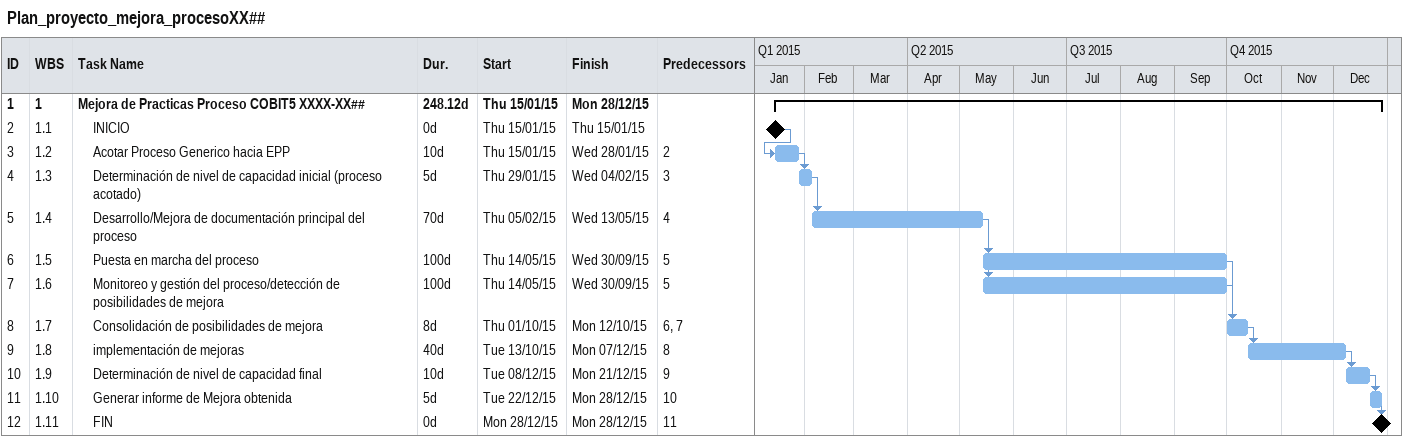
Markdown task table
Plan_proyecto_mejora_procesoXX##

| ID | WBS | Task | Duration | Start | Finish | Predecessors |
|---|---|---|---|---|---|---|
| 1 | 1 | **Mejora de Practicas Proceso COBIT5 XXXX-XX##** | 248.12d | 2015-01-15 | 2015-12-28 |  |
| 2 | 1.1 | INICIO | 0d | 2015-01-15 | 2015-01-15 |  |
| 3 | 1.2 | Acotar Proceso Generico hacia EPP | 10d | 2015-01-15 | 2015-01-28 | 2 |
| 4 | 1.3 | Determinación de nivel de capacidad inicial (proceso acotado) | 5d | 2015-01-29 | 2015-02-04 | 3 |
| 5 | 1.4 | Desarrollo/Mejora de documentación principal del proceso | 70d | 2015-02-05 | 2015-05-13 | 4 |
| 6 | 1.5 | Puesta en marcha del proceso | 100d | 2015-05-14 | 2015-09-30 | 5 |
| 7 | 1.6 | Monitoreo y gestión del proceso/detección de posibilidades de mejora | 100d | 2015-05-14 | 2015-09-30 | 5 |
| 8 | 1.7 | Consolidación de posibilidades de mejora | 8d | 2015-10-01 | 2015-10-12 | 6, 7 |
| 9 | 1.8 | implementación de mejoras | 40d | 2015-10-13 | 2015-12-07 | 8 |
| 10 | 1.9 | Determinación de nivel de capacidad final | 10d | 2015-12-08 | 2015-12-21 | 9 |
| 11 | 1.10 | Generar informe de Mejora obtenida | 5d | 2015-12-22 | 2015-12-28 | 10 |
| 12 | 1.11 | FIN | 0d | 2015-12-28 | 2015-12-28 | 11 |
